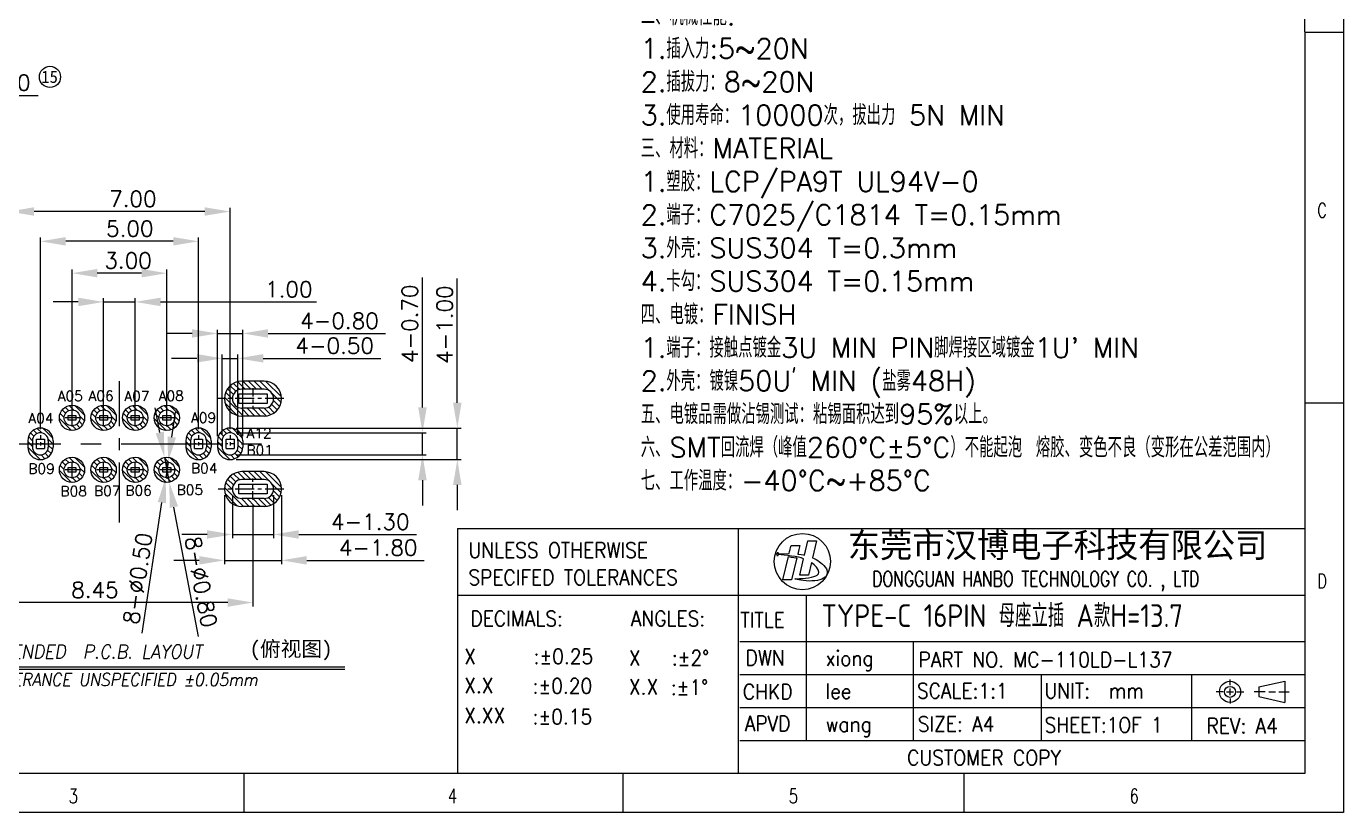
# Model space of a CAD drawing. Extents: x 2510 to 2660, y 706 to 761.
# Drawn here: x 2538.23 to 2579.91, y 709.3 to 734.17 of the extents above; entities that cross this region are included whole.
import ezdxf
from ezdxf.enums import TextEntityAlignment as Align

# ---------------------------------------------------------------- set-up
doc = ezdxf.new("R2010")
doc.units = 0
doc.header["$MEASUREMENT"] = 0
doc.linetypes.add('ACAD_ISO02W100', pattern=[15, 12, -3])
doc.linetypes.add('CENTER', pattern=[50.8, 31.75, -6.35, 6.35, -6.35])
doc.layers.get('0').update_dxf_attribs({"linetype": 'CONTINUOUS', "lineweight": 20})
doc.layers.get('DEFPOINTS').update_dxf_attribs({"linetype": 'CONTINUOUS', "lineweight": 9})
for name, color, linetype, lineweight in [('DIM', 3, 'CONTINUOUS', 9), ('HANBO', 7, 'CONTINUOUS', 9), ('NOTE', 82, 'CONTINUOUS', 18), ('screw', 33, 'CONTINUOUS', 13)]:
    doc.layers.add(name, color=color, linetype=linetype, lineweight=lineweight)
doc.styles.add('3.5号字', font='gbenor.shx', dxfattribs={"height": 3.5, "bigfont": 'gbcbig.shx'})
doc.styles.add('ROMANS', font='ROMANS.SHX', dxfattribs={"bigfont": 'gbcbig.shx'})
doc.styles.get("Standard").update_dxf_attribs({"font": 'simplex.shx', "bigfont": 'gbcbig.shx'})
doc.styles.add('style2', font='')
doc.styles.add('样式 1', font='gbenor.shx', dxfattribs={"height": 1.2, "bigfont": 'gbcbig.shx'})
doc.styles.get('style2').set_extended_font_data('SimSun')
doc.dimstyles.new('汉博电子', dxfattribs={"dimtxt": 0.5, "dimasz": 0.8, "dimexe": 0.12, "dimexo": 0.19, "dimgap": 0.15, "dimtad": 1, "dimzin": 1, "dimdsep": 46, "dimtxsty": 'ROMANS', "dimcen": 2.13, "dimclrd": 3, "dimclre": 3, "dimclrt": 2, "dimazin": 2, "dimtfac": 1, "dimtmove": 0, "dimatfit": 3, "dimfxl": 1, "dimlwd": 13, "dimlwe": 13, "dimarcsym": 0})

# ---------------------------------------------------------------- blocks, each defined once
blk = doc.blocks.new('hanbo')
at = {"layer": 'HANBO'}
blk.add_ellipse((-2.076, 0.258), major_axis=(0, 1.277), ratio=1, dxfattribs=at)
at = {"layer": 'HANBO', "color": 7}
for points, knots in [([(-3.194, 0.688), (-3.194, 0.688), (-3.219, 0.622), (-3.219, 0.622), (-3.219, 0.622), (-3.219, 0.622), (-3.292, 0.603), (-3.292, 0.603), (-3.292, 0.603), (-3.292, 0.603), (-3.224, 0.573), (-3.224, 0.573), (-3.224, 0.573), (-3.224, 0.573), (-3.207, 0.502), (-3.207, 0.502), (-3.207, 0.502), (-3.207, 0.502), (-3.179, 0.571), (-3.179, 0.571), (-3.179, 0.571), (-3.179, 0.571), (-3.146, 0.58), (-3.146, 0.58), (-3.146, 0.58), (-2.9, 0.551), (-2.236, 0.485), (-2.026, 0.388), (-2.026, 0.388), (-2.026, 0.388), (-2.198, -0.362), (-2.198, -0.362), (-2.198, -0.362), (-2.198, -0.362), (-1.803, -0.362), (-1.803, -0.362), (-1.803, -0.362), (-1.803, -0.362), (-1.666, 0.218), (-1.666, 0.218), (-1.666, 0.218), (-1.666, 0.218), (-1.423, 0.048), (-1.354, -0.114), (-1.354, -0.114), (-1.285, -0.277), (-1.377, -0.349), (-1.465, -0.39), (-1.465, -0.39), (-1.657, -0.485), (-2.207, -0.521), (-2.417, -0.528), (-2.417, -0.528), (-2.417, -0.528), (-2.141, -0.62), (-1.774, -0.625), (-1.774, -0.625), (-1.407, -0.63), (-1.101, -0.543), (-0.999, -0.398), (-0.999, -0.398), (-0.897, -0.254), (-0.952, -0.084), (-1.037, 0.011), (-1.037, 0.011), (-1.194, 0.188), (-1.397, 0.34), (-1.615, 0.434), (-1.615, 0.434), (-1.615, 0.434), (-1.438, 1.196), (-1.438, 1.196), (-1.438, 1.196), (-1.438, 1.196), (-1.834, 1.196), (-1.834, 1.196), (-1.834, 1.196), (-1.834, 1.196), (-1.985, 0.553), (-1.985, 0.553), (-1.985, 0.553), (-1.985, 0.553), (-2.278, 0.601), (-2.286, 0.602), (-2.286, 0.602), (-2.283, 0.625), (-2.196, 0.983), (-2.196, 0.983), (-2.196, 0.983), (-2.196, 0.983), (-2.591, 0.983), (-2.591, 0.983), (-2.591, 0.983), (-2.62, 0.866), (-2.653, 0.735), (-2.679, 0.625), (-2.679, 0.625), (-2.679, 0.625), (-3.155, 0.61), (-3.155, 0.61), (-3.155, 0.61), (-3.155, 0.61), (-3.176, 0.616), (-3.176, 0.616), (-3.176, 0.616), (-3.176, 0.616), (-3.194, 0.688), (-3.194, 0.688)], [0, 0, 0, 0, 0.035714, 0.035714, 0.035714, 0.035714, 0.071429, 0.071429, 0.071429, 0.071429, 0.107143, 0.107143, 0.107143, 0.107143, 0.142857, 0.142857, 0.142857, 0.142857, 0.178571, 0.178571, 0.178571, 0.178571, 0.214286, 0.214286, 0.214286, 0.214286, 0.25, 0.25, 0.25, 0.25, 0.285714, 0.285714, 0.285714, 0.285714, 0.321429, 0.321429, 0.321429, 0.321429, 0.357143, 0.357143, 0.357143, 0.357143, 0.392857, 0.392857, 0.392857, 0.392857, 0.428571, 0.428571, 0.428571, 0.428571, 0.464286, 0.464286, 0.464286, 0.464286, 0.5, 0.5, 0.5, 0.5, 0.535714, 0.535714, 0.535714, 0.535714, 0.571429, 0.571429, 0.571429, 0.571429, 0.607143, 0.607143, 0.607143, 0.607143, 0.642857, 0.642857, 0.642857, 0.642857, 0.678571, 0.678571, 0.678571, 0.678571, 0.714286, 0.714286, 0.714286, 0.714286, 0.75, 0.75, 0.75, 0.75, 0.785714, 0.785714, 0.785714, 0.785714, 0.821429, 0.821429, 0.821429, 0.821429, 0.857143, 0.857143, 0.857143, 0.857143, 0.892857, 0.892857, 0.892857, 0.892857, 0.928571, 0.928571, 0.928571, 0.928571, 1, 1, 1, 1]), ([(-2.71, 0.482), (-2.71, 0.482), (-2.96, -0.577), (-2.96, -0.577), (-2.96, -0.577), (-2.96, -0.577), (-2.562, -0.577), (-2.562, -0.577), (-2.562, -0.577), (-2.562, -0.577), (-2.328, 0.422), (-2.328, 0.422), (-2.328, 0.422), (-2.328, 0.422), (-2.551, 0.466), (-2.71, 0.482)], [0, 0, 0, 0, 0.2, 0.2, 0.2, 0.2, 0.4, 0.4, 0.4, 0.4, 0.6, 0.6, 0.6, 0.6, 1, 1, 1, 1])]:
    blk.add_open_spline(points, degree=3, knots=knots, dxfattribs=at)
blk = doc.blocks.new('*D42')
at = {"color": 3, "lineweight": 13, "transparency": 16777216}
for p, q in [((2533.835, 732.787), (2533.835, 731.87)), ((2534.135, 732.787), (2534.135, 731.87)), ((2533.035, 731.99), (2532.235, 731.99)), ((2533.835, 731.99), (2534.135, 731.99)), ((2534.935, 731.99), (2538.607, 731.99))]:
    blk.add_line(p, q, dxfattribs=at)
at = {"color": 3, "transparency": 16777216}
for points in [[(2533.035, 732.123), (2533.035, 731.857), (2533.835, 731.99)], [(2534.935, 732.123), (2534.935, 731.857), (2534.135, 731.99)]]:
    blk.add_solid(points, dxfattribs=at)
at = {"layer": 'DEFPOINTS', "color": 0, "transparency": 16777216}
for p in [(2533.835, 732.977), (2534.135, 732.977), (2534.135, 731.99)]:
    blk.add_point(p, dxfattribs=at)
at = {"color": 2, "transparency": 16777216, "insert": (2537.171, 732.39), "char_height": 0.5, "attachment_point": 5, "style": 'ROMANS'}
blk.add_mtext('T=0.30', dxfattribs=at)
blk = doc.blocks.new('*D63')
at = {"color": 3, "lineweight": 13, "transparency": 16777216}
for p, q in [((2536.953, 719.121), (2536.953, 715.825)), ((2545.403, 719.046), (2545.403, 715.825)), ((2544.603, 715.945), (2537.753, 715.945))]:
    blk.add_line(p, q, dxfattribs=at)
at = {"color": 3, "transparency": 16777216}
for points in [[(2537.753, 716.079), (2537.753, 715.812), (2536.953, 715.945)], [(2544.603, 716.079), (2544.603, 715.812), (2545.403, 715.945)]]:
    blk.add_solid(points, dxfattribs=at)
at = {"layer": 'DEFPOINTS', "color": 0, "transparency": 16777216}
for p in [(2536.953, 719.311), (2545.403, 719.236), (2536.953, 715.945)]:
    blk.add_point(p, dxfattribs=at)
at = {"color": 2, "transparency": 16777216, "insert": (2540.404, 716.345), "char_height": 0.5, "attachment_point": 5, "style": 'ROMANS'}
blk.add_mtext('8.45', dxfattribs=at)
blk = doc.blocks.new('*D64')
at = {"color": 3, "lineweight": 13, "transparency": 16777216}
for p, q in [((2544.753, 719.346), (2544.753, 717.979)), ((2546.053, 719.346), (2546.053, 717.979)), ((2543.953, 718.099), (2543.153, 718.099)), ((2544.753, 718.099), (2546.053, 718.099)), ((2546.853, 718.099), (2550.572, 718.099))]:
    blk.add_line(p, q, dxfattribs=at)
at = {"color": 3, "transparency": 16777216}
for points in [[(2543.953, 718.233), (2543.953, 717.966), (2544.753, 718.099)], [(2546.853, 718.233), (2546.853, 717.966), (2546.053, 718.099)]]:
    blk.add_solid(points, dxfattribs=at)
at = {"layer": 'DEFPOINTS', "color": 0, "transparency": 16777216}
for p in [(2544.753, 719.536), (2546.053, 719.536), (2546.053, 718.099)]:
    blk.add_point(p, dxfattribs=at)
at = {"color": 2, "transparency": 16777216, "insert": (2549.113, 718.499), "char_height": 0.5, "attachment_point": 5, "style": 'ROMANS'}
blk.add_mtext('4-1.30', dxfattribs=at)
blk = doc.blocks.new('*D65')
at = {"color": 3, "lineweight": 13, "transparency": 16777216}
for p, q in [((2537.678, 721.431), (2537.678, 728.436)), ((2544.678, 721.431), (2544.678, 728.436)), ((2543.878, 728.316), (2538.478, 728.316))]:
    blk.add_line(p, q, dxfattribs=at)
at = {"color": 3, "transparency": 16777216}
for points in [[(2538.478, 728.45), (2538.478, 728.183), (2537.678, 728.316)], [(2543.878, 728.45), (2543.878, 728.183), (2544.678, 728.316)]]:
    blk.add_solid(points, dxfattribs=at)
at = {"layer": 'DEFPOINTS', "color": 0, "transparency": 16777216}
for p in [(2537.678, 728.316), (2537.678, 721.241), (2544.678, 721.241)]:
    blk.add_point(p, dxfattribs=at)
at = {"color": 2, "transparency": 16777216, "insert": (2541.603, 728.716), "char_height": 0.5, "attachment_point": 5, "style": 'ROMANS'}
blk.add_mtext('7.00', dxfattribs=at)
blk = doc.blocks.new('*D66')
at = {"color": 3, "lineweight": 13, "transparency": 16777216}
for p, q in [((2538.678, 721.431), (2538.678, 727.493)), ((2542.878, 727.373), (2539.478, 727.373)), ((2543.678, 721.431), (2543.678, 727.493))]:
    blk.add_line(p, q, dxfattribs=at)
at = {"color": 3, "transparency": 16777216}
for points in [[(2539.478, 727.507), (2539.478, 727.24), (2538.678, 727.373)], [(2542.878, 727.507), (2542.878, 727.24), (2543.678, 727.373)]]:
    blk.add_solid(points, dxfattribs=at)
at = {"layer": 'DEFPOINTS', "color": 0, "transparency": 16777216}
for p in [(2538.678, 727.373), (2538.678, 721.241), (2543.678, 721.241)]:
    blk.add_point(p, dxfattribs=at)
at = {"color": 2, "transparency": 16777216, "insert": (2541.506, 727.773), "char_height": 0.5, "attachment_point": 5, "style": 'ROMANS'}
blk.add_mtext('5.00', dxfattribs=at)
blk = doc.blocks.new('*D73')
at = {"color": 3, "lineweight": 13, "transparency": 16777216}
for p, q in [((2539.678, 721.978), (2539.678, 726.485)), ((2541.878, 726.365), (2540.478, 726.365)), ((2542.678, 721.978), (2542.678, 726.485))]:
    blk.add_line(p, q, dxfattribs=at)
at = {"color": 3, "transparency": 16777216}
for points in [[(2540.478, 726.499), (2540.478, 726.232), (2539.678, 726.365)], [(2541.878, 726.499), (2541.878, 726.232), (2542.678, 726.365)]]:
    blk.add_solid(points, dxfattribs=at)
at = {"layer": 'DEFPOINTS', "color": 0, "transparency": 16777216}
for p in [(2539.678, 726.365), (2539.678, 721.788), (2542.678, 721.788)]:
    blk.add_point(p, dxfattribs=at)
at = {"color": 2, "transparency": 16777216, "insert": (2541.452, 726.765), "char_height": 0.5, "attachment_point": 5, "style": 'ROMANS'}
blk.add_mtext('3.00', dxfattribs=at)
blk = doc.blocks.new('*D74')
at = {"color": 3, "lineweight": 13, "transparency": 16777216}
for p, q in [((2540.678, 721.978), (2540.678, 725.576)), ((2541.678, 721.978), (2541.678, 725.576)), ((2539.878, 725.456), (2539.078, 725.456)), ((2540.678, 725.456), (2541.678, 725.456)), ((2542.478, 725.456), (2547.414, 725.456))]:
    blk.add_line(p, q, dxfattribs=at)
at = {"color": 3, "transparency": 16777216}
for points in [[(2539.878, 725.589), (2539.878, 725.322), (2540.678, 725.456)], [(2542.478, 725.589), (2542.478, 725.322), (2541.678, 725.456)]]:
    blk.add_solid(points, dxfattribs=at)
at = {"layer": 'DEFPOINTS', "color": 0, "transparency": 16777216}
for p in [(2540.678, 725.456), (2540.678, 721.788), (2541.678, 721.788)]:
    blk.add_point(p, dxfattribs=at)
at = {"color": 2, "transparency": 16777216, "insert": (2546.538, 725.856), "char_height": 0.5, "attachment_point": 5, "style": 'ROMANS'}
blk.add_mtext('1.00', dxfattribs=at)
blk = doc.blocks.new('*D67')
at = {"color": 3, "lineweight": 13, "transparency": 16777216}
for p, q in [((2543.478, 724.458), (2542.678, 724.458)), ((2544.278, 721.206), (2544.278, 724.578)), ((2544.278, 724.458), (2545.078, 724.458)), ((2545.078, 721.206), (2545.078, 724.578)), ((2545.878, 724.458), (2549.597, 724.458))]:
    blk.add_line(p, q, dxfattribs=at)
at = {"color": 3, "transparency": 16777216}
for points in [[(2543.478, 724.592), (2543.478, 724.325), (2544.278, 724.458)], [(2545.878, 724.592), (2545.878, 724.325), (2545.078, 724.458)]]:
    blk.add_solid(points, dxfattribs=at)
at = {"layer": 'DEFPOINTS', "color": 0, "transparency": 16777216}
for p in [(2544.278, 724.458), (2544.278, 721.016), (2545.078, 721.016)]:
    blk.add_point(p, dxfattribs=at)
at = {"color": 2, "transparency": 16777216, "insert": (2548.138, 724.858), "char_height": 0.5, "attachment_point": 5, "style": 'ROMANS'}
blk.add_mtext('4-0.80', dxfattribs=at)
blk = doc.blocks.new('*D75')
at = {"color": 3, "lineweight": 13, "transparency": 16777216}
for p, q in [((2542.834, 721.182), (2542.953, 721.973)), ((2542.715, 720.391), (2542.641, 719.897)), ((2541.902, 714.98), (2542.522, 719.106))]:
    blk.add_line(p, q, dxfattribs=at)
at = {"color": 3, "transparency": 16777216}
for points in [[(2542.702, 721.202), (2542.966, 721.163), (2542.715, 720.391)], [(2542.39, 719.125), (2542.654, 719.086), (2542.641, 719.897)]]:
    blk.add_solid(points, dxfattribs=at)
at = {"layer": 'DEFPOINTS', "color": 0, "transparency": 16777216}
for p in [(2542.715, 720.391), (2542.641, 719.897)]:
    blk.add_point(p, dxfattribs=at)
at = {"color": 2, "transparency": 16777216, "insert": (2541.757, 716.707), "char_height": 0.5, "attachment_point": 5, "rotation": 81.457, "style": 'ROMANS'}
blk.add_mtext('8-∅0.50', dxfattribs=at)
blk = doc.blocks.new('*D71')
at = {"color": 3, "lineweight": 13, "transparency": 16777216}
for p, q in [((2542.453, 721.323), (2542.304, 722.109)), ((2542.603, 720.537), (2542.753, 719.751)), ((2543.683, 714.867), (2542.903, 718.965))]:
    blk.add_line(p, q, dxfattribs=at)
at = {"color": 3, "transparency": 16777216}
for points in [[(2542.584, 721.348), (2542.323, 721.298), (2542.603, 720.537)], [(2543.033, 718.99), (2542.772, 718.94), (2542.753, 719.751)]]:
    blk.add_solid(points, dxfattribs=at)
at = {"layer": 'DEFPOINTS', "color": 0, "transparency": 16777216}
for p in [(2542.603, 720.537), (2542.753, 719.751)]:
    blk.add_point(p, dxfattribs=at)
at = {"color": 2, "transparency": 16777216, "insert": (2543.76, 716.598), "char_height": 0.5, "attachment_point": 5, "rotation": 280.7829, "style": 'ROMANS'}
blk.add_mtext('8-∅0.80', dxfattribs=at)
blk = doc.blocks.new('*D72')
at = {"color": 3, "lineweight": 13, "transparency": 16777216}
for p, q in [((2544.503, 719.346), (2544.503, 717.16)), ((2546.303, 719.346), (2546.303, 717.16)), ((2543.703, 717.28), (2542.903, 717.28)), ((2544.503, 717.28), (2546.303, 717.28)), ((2547.103, 717.28), (2550.822, 717.28))]:
    blk.add_line(p, q, dxfattribs=at)
at = {"color": 3, "transparency": 16777216}
for points in [[(2543.703, 717.414), (2543.703, 717.147), (2544.503, 717.28)], [(2547.103, 717.414), (2547.103, 717.147), (2546.303, 717.28)]]:
    blk.add_solid(points, dxfattribs=at)
at = {"layer": 'DEFPOINTS', "color": 0, "transparency": 16777216}
for p in [(2544.503, 719.536), (2546.303, 719.536), (2546.303, 717.28)]:
    blk.add_point(p, dxfattribs=at)
at = {"color": 2, "transparency": 16777216, "insert": (2549.363, 717.68), "char_height": 0.5, "attachment_point": 5, "style": 'ROMANS'}
blk.add_mtext('4-1.80', dxfattribs=at)
blk = doc.blocks.new('*D68')
at = {"color": 3, "lineweight": 13, "transparency": 16777216}
for p, q in [((2543.628, 723.671), (2542.828, 723.671)), ((2544.428, 721.256), (2544.428, 723.791)), ((2544.428, 723.671), (2544.928, 723.671)), ((2544.928, 721.256), (2544.928, 723.791)), ((2545.728, 723.671), (2549.447, 723.671))]:
    blk.add_line(p, q, dxfattribs=at)
at = {"color": 3, "transparency": 16777216}
for points in [[(2543.628, 723.805), (2543.628, 723.538), (2544.428, 723.671)], [(2545.728, 723.805), (2545.728, 723.538), (2544.928, 723.671)]]:
    blk.add_solid(points, dxfattribs=at)
at = {"layer": 'DEFPOINTS', "color": 0, "transparency": 16777216}
for p in [(2544.428, 723.671), (2544.428, 721.066), (2544.928, 721.066)]:
    blk.add_point(p, dxfattribs=at)
at = {"color": 2, "transparency": 16777216, "insert": (2547.988, 724.071), "char_height": 0.5, "attachment_point": 5, "style": 'ROMANS'}
blk.add_mtext('4-0.50', dxfattribs=at)
blk = doc.blocks.new('*D69')
at = {"color": 3, "lineweight": 13, "transparency": 16777216}
for p, q in [((2550.765, 722.116), (2550.765, 726.224)), ((2544.868, 721.316), (2550.885, 721.316)), ((2550.765, 720.616), (2550.765, 721.316)), ((2544.868, 720.616), (2550.885, 720.616)), ((2550.765, 719.816), (2550.765, 719.016))]:
    blk.add_line(p, q, dxfattribs=at)
at = {"color": 3, "transparency": 16777216}
for points in [[(2550.631, 722.116), (2550.898, 722.116), (2550.765, 721.316)], [(2550.631, 719.816), (2550.898, 719.816), (2550.765, 720.616)]]:
    blk.add_solid(points, dxfattribs=at)
at = {"layer": 'DEFPOINTS', "color": 0, "transparency": 16777216}
for p in [(2544.678, 721.316), (2544.678, 720.616), (2550.765, 720.616)]:
    blk.add_point(p, dxfattribs=at)
at = {"color": 2, "transparency": 16777216, "insert": (2550.365, 724.764), "char_height": 0.5, "attachment_point": 5, "rotation": 90, "style": 'ROMANS'}
blk.add_mtext('4-0.70', dxfattribs=at)
blk = doc.blocks.new('*D70')
at = {"color": 3, "lineweight": 13, "transparency": 16777216}
for p, q in [((2551.867, 722.266), (2551.867, 726.196)), ((2544.868, 721.466), (2551.987, 721.466)), ((2551.867, 720.466), (2551.867, 721.466)), ((2544.868, 720.466), (2551.987, 720.466)), ((2551.867, 719.666), (2551.867, 718.866))]:
    blk.add_line(p, q, dxfattribs=at)
at = {"color": 3, "transparency": 16777216}
for points in [[(2551.733, 722.266), (2552, 722.266), (2551.867, 721.466)], [(2551.733, 719.666), (2552, 719.666), (2551.867, 720.466)]]:
    blk.add_solid(points, dxfattribs=at)
at = {"layer": 'DEFPOINTS', "color": 0, "transparency": 16777216}
for p in [(2544.678, 721.466), (2544.678, 720.466), (2551.867, 720.466)]:
    blk.add_point(p, dxfattribs=at)
at = {"color": 2, "transparency": 16777216, "insert": (2551.467, 724.737), "char_height": 0.5, "attachment_point": 5, "rotation": 90, "style": 'ROMANS'}
blk.add_mtext('4-1.00', dxfattribs=at)

msp = doc.modelspace()

# ---------------------------------------------------------------- hatches: boundary and pattern name
h = msp.add_hatch()
h.set_pattern_fill('ANSI31', color=256, scale=0.04, angle=90, style=0)
h.set_pattern_definition([(135, (3919.25699, 815.78765), (-0.089802561, -0.089802561), [])])
edge = h.paths.add_edge_path(flags=16)
edge.add_line((2545.753, 722.096), (2545.053, 722.096))
edge.add_arc((2545.053, 722.396), 0.3, 90, 270, ccw=False)
edge.add_line((2545.053, 722.696), (2545.753, 722.696))
edge.add_arc((2545.753, 722.396), 0.3, -90, 90, ccw=False)
edge = h.paths.add_edge_path()
edge.add_line((2545.753, 721.846), (2545.053, 721.846))
edge.add_arc((2545.053, 722.396), 0.55, 90, 270, ccw=False)
edge.add_line((2545.053, 722.946), (2545.753, 722.946))
edge.add_arc((2545.753, 722.396), 0.55, -90, 90, ccw=False)
h = msp.add_hatch()
h.set_pattern_fill('ANSI31', color=256, scale=0.04, angle=90, style=0)
h.set_pattern_definition([(135, (2510.45774, 185.73225), (-0.08980256, -0.08980256), [])])
edge = h.paths.add_edge_path()
edge.add_arc((2539.678, 721.788), 0.4, 90, 450)
edge = h.paths.add_edge_path(flags=16)
edge.add_arc((2539.678, 721.788), 0.25, 90, 450)
h = msp.add_hatch()
h.set_pattern_fill('ANSI31', color=256, scale=0.04, angle=90, style=0)
h.set_pattern_definition([(135, (2511.45774, 185.73225), (-0.08980256, -0.08980256), [])])
edge = h.paths.add_edge_path()
edge.add_arc((2540.678, 721.788), 0.4, 90, 450)
edge = h.paths.add_edge_path(flags=16)
edge.add_arc((2540.678, 721.788), 0.25, 90, 450)
h = msp.add_hatch()
h.set_pattern_fill('ANSI31', color=256, scale=0.04, angle=90, style=0)
h.set_pattern_definition([(135, (2512.45774, 185.73225), (-0.08980256, -0.08980256), [])])
edge = h.paths.add_edge_path()
edge.add_arc((2541.678, 721.788), 0.4, 90, 450)
edge = h.paths.add_edge_path(flags=16)
edge.add_arc((2541.678, 721.788), 0.25, 90, 450)
h = msp.add_hatch()
h.set_pattern_fill('ANSI31', color=256, scale=0.04, angle=90, style=0)
h.set_pattern_definition([(135, (2513.45774, 185.73225), (-0.08980256, -0.08980256), [])])
edge = h.paths.add_edge_path()
edge.add_arc((2542.678, 721.788), 0.4, 90, 450)
edge = h.paths.add_edge_path(flags=16)
edge.add_arc((2542.678, 721.788), 0.25, 90, 450)
h = msp.add_hatch()
h.set_pattern_fill('ANSI31', color=256, scale=0.04, angle=90, style=0)
h.set_pattern_definition([(135, (3974.36082, 884.87625), (-0.089802561, -0.089802561), [])])
edge = h.paths.add_edge_path(flags=16)
edge.add_line((2538.928, 721.066), (2538.928, 720.866))
edge.add_arc((2538.678, 720.866), 0.25, 180, 360, ccw=False)
edge.add_line((2538.428, 720.866), (2538.428, 721.066))
edge.add_arc((2538.678, 721.066), 0.25, 0, 180, ccw=False)
edge = h.paths.add_edge_path()
edge.add_arc((2538.678, 720.866), 0.4, 180, 360)
edge.add_line((2539.078, 720.866), (2539.078, 721.066))
edge.add_arc((2538.678, 721.066), 0.4, 0, 180)
edge.add_line((2538.278, 721.066), (2538.278, 720.866))
h = msp.add_hatch()
h.set_pattern_fill('ANSI31', color=256, scale=0.04, angle=90, style=0)
h.set_pattern_definition([(135, (3979.36082, 884.87625), (-0.089802561, -0.089802561), [])])
edge = h.paths.add_edge_path(flags=16)
edge.add_line((2543.928, 721.066), (2543.928, 720.866))
edge.add_arc((2543.678, 720.866), 0.25, 180, 360, ccw=False)
edge.add_line((2543.428, 720.866), (2543.428, 721.066))
edge.add_arc((2543.678, 721.066), 0.25, 0, 180, ccw=False)
edge = h.paths.add_edge_path()
edge.add_arc((2543.678, 720.866), 0.4, 180, 360)
edge.add_line((2544.078, 720.866), (2544.078, 721.066))
edge.add_arc((2543.678, 721.066), 0.4, 0, 180)
edge.add_line((2543.278, 721.066), (2543.278, 720.866))
h = msp.add_hatch()
h.set_pattern_fill('ANSI31', color=256, scale=0.04, angle=90, style=0)
h.set_pattern_definition([(135, (3980.36082, 884.87625), (-0.089802561, -0.089802561), [])])
edge = h.paths.add_edge_path(flags=16)
edge.add_line((2544.928, 721.066), (2544.928, 720.866))
edge.add_arc((2544.678, 720.866), 0.25, 180, 360, ccw=False)
edge.add_line((2544.428, 720.866), (2544.428, 721.066))
edge.add_arc((2544.678, 721.066), 0.25, 0, 180, ccw=False)
edge = h.paths.add_edge_path()
edge.add_arc((2544.678, 720.866), 0.4, 180, 360)
edge.add_line((2545.078, 720.866), (2545.078, 721.066))
edge.add_arc((2544.678, 721.066), 0.4, 0, 180)
edge.add_line((2544.278, 721.066), (2544.278, 720.866))
h = msp.add_hatch()
h.set_pattern_fill('ANSI31', color=256, scale=0.04, angle=90, style=0)
h.set_pattern_definition([(135, (2510.45774, 184.08847), (-0.08980256, -0.08980256), [])])
edge = h.paths.add_edge_path()
edge.add_arc((2539.678, 720.144), 0.4, 90, 450)
edge = h.paths.add_edge_path(flags=16)
edge.add_arc((2539.678, 720.144), 0.25, 90, 450)
h = msp.add_hatch()
h.set_pattern_fill('ANSI31', color=256, scale=0.04, angle=90, style=0)
h.set_pattern_definition([(135, (2511.45774, 184.08847), (-0.08980256, -0.08980256), [])])
edge = h.paths.add_edge_path()
edge.add_arc((2540.678, 720.144), 0.4, 90, 450)
edge = h.paths.add_edge_path(flags=16)
edge.add_arc((2540.678, 720.144), 0.25, 90, 450)
h = msp.add_hatch()
h.set_pattern_fill('ANSI31', color=256, scale=0.04, angle=90, style=0)
h.set_pattern_definition([(135, (2512.45774, 184.08847), (-0.08980256, -0.08980256), [])])
edge = h.paths.add_edge_path()
edge.add_arc((2541.678, 720.144), 0.4, 90, 450)
edge = h.paths.add_edge_path(flags=16)
edge.add_arc((2541.678, 720.144), 0.25, 90, 450)
h = msp.add_hatch()
h.set_pattern_fill('ANSI31', color=256, scale=0.04, angle=90, style=0)
h.set_pattern_definition([(135, (2513.45774, 184.08847), (-0.08980256, -0.08980256), [])])
edge = h.paths.add_edge_path()
edge.add_arc((2542.678, 720.144), 0.4, 0, 360)
edge = h.paths.add_edge_path(flags=16)
edge.add_arc((2542.678, 720.144), 0.25, 0, 360)
h = msp.add_hatch()
h.set_pattern_fill('ANSI31', color=256, scale=0.04, angle=90, style=0)
h.set_pattern_definition([(135, (3919.25699, 812.92765), (-0.089802561, -0.089802561), [])])
edge = h.paths.add_edge_path(flags=16)
edge.add_line((2545.753, 719.236), (2545.053, 719.236))
edge.add_arc((2545.053, 719.536), 0.3, 90, 270, ccw=False)
edge.add_line((2545.053, 719.836), (2545.753, 719.836))
edge.add_arc((2545.753, 719.536), 0.3, -90, 90, ccw=False)
edge = h.paths.add_edge_path()
edge.add_line((2545.753, 718.986), (2545.053, 718.986))
edge.add_arc((2545.053, 719.536), 0.55, 90, 270, ccw=False)
edge.add_line((2545.053, 720.086), (2545.753, 720.086))
edge.add_arc((2545.753, 719.536), 0.55, -90, 90, ccw=False)

# ---------------------------------------------------------------- linework, layer by layer
for p, q in [((2545.753, 722.946), (2545.053, 722.946)), ((2545.753, 722.696), (2545.053, 722.696)), ((2545.753, 722.096), (2545.053, 722.096)), ((2545.753, 721.846), (2545.053, 721.846)), ((2538.278, 721.066), (2538.278, 720.866)), ((2538.428, 721.066), (2538.428, 720.866)), ((2538.928, 721.066), (2538.928, 720.866)), ((2539.078, 721.066), (2539.078, 720.866)), ((2543.278, 721.066), (2543.278, 720.866)), ((2543.428, 721.066), (2543.428, 720.866)), ((2543.928, 721.066), (2543.928, 720.866)), ((2544.078, 721.066), (2544.078, 720.866)), ((2544.278, 721.066), (2544.278, 720.866)), ((2544.428, 721.066), (2544.428, 720.866)), ((2544.928, 721.066), (2544.928, 720.866)), ((2545.078, 721.066), (2545.078, 720.866)), ((2545.753, 720.086), (2545.053, 720.086)), ((2545.753, 719.836), (2545.053, 719.836)), ((2545.753, 719.236), (2545.053, 719.236)), ((2545.753, 718.986), (2545.053, 718.986))]:
    msp.add_line(p, q)
at = {"color": 240, "linetype": 'CENTER', "ltscale": 0.00821}
for p, q in [((2545.403, 722.726), (2545.403, 722.066)), ((2545.403, 719.206), (2545.403, 719.866))]:
    msp.add_line(p, q, dxfattribs=at)
at = {"color": 240, "linetype": 'CENTER', "ltscale": 0.018659}
for p, q in [((2546.384, 722.396), (2544.306, 722.396)), ((2546.384, 719.536), (2544.306, 719.536))]:
    msp.add_line(p, q, dxfattribs=at)
at = {"color": 3}
for p, q in [((2544.953, 722.246), (2544.953, 722.546)), ((2544.953, 722.546), (2545.853, 722.546)), ((2545.853, 722.246), (2544.953, 722.246)), ((2545.853, 722.546), (2545.853, 722.246)), ((2539.553, 721.713), (2539.553, 721.863)), ((2539.553, 721.863), (2539.803, 721.863)), ((2539.803, 721.863), (2539.803, 721.713)), ((2540.553, 721.713), (2540.553, 721.863)), ((2540.553, 721.863), (2540.803, 721.863)), ((2540.803, 721.863), (2540.803, 721.713)), ((2541.553, 721.713), (2541.553, 721.863)), ((2541.553, 721.863), (2541.803, 721.863)), ((2541.803, 721.863), (2541.803, 721.713)), ((2542.553, 721.713), (2542.553, 721.863)), ((2542.553, 721.863), (2542.803, 721.863)), ((2542.803, 721.863), (2542.803, 721.713)), ((2539.803, 721.713), (2539.553, 721.713)), ((2540.803, 721.713), (2540.553, 721.713)), ((2541.803, 721.713), (2541.553, 721.713)), ((2542.803, 721.713), (2542.553, 721.713)), ((2538.553, 720.966), (2538.553, 721.116)), ((2538.553, 721.116), (2538.678, 721.116)), ((2538.553, 720.816), (2538.553, 720.966)), ((2538.678, 721.116), (2538.803, 721.116)), ((2538.803, 721.116), (2538.803, 720.966)), ((2538.803, 720.966), (2538.803, 720.816)), ((2543.553, 720.966), (2543.553, 721.116)), ((2543.553, 721.116), (2543.678, 721.116)), ((2543.553, 720.816), (2543.553, 720.966)), ((2543.678, 721.116), (2543.803, 721.116)), ((2543.803, 721.116), (2543.803, 720.966)), ((2543.803, 720.966), (2543.803, 720.816)), ((2544.553, 720.966), (2544.553, 721.116)), ((2544.553, 721.116), (2544.678, 721.116)), ((2544.553, 720.816), (2544.553, 720.966)), ((2544.678, 721.116), (2544.803, 721.116)), ((2544.803, 721.116), (2544.803, 720.966)), ((2544.803, 720.966), (2544.803, 720.816)), ((2538.553, 720.816), (2538.678, 720.816)), ((2538.678, 720.816), (2538.803, 720.816)), ((2543.553, 720.816), (2543.678, 720.816)), ((2543.678, 720.816), (2543.803, 720.816)), ((2544.553, 720.816), (2544.678, 720.816)), ((2544.678, 720.816), (2544.803, 720.816)), ((2539.553, 720.069), (2539.553, 720.219)), ((2539.553, 720.219), (2539.803, 720.219)), ((2539.803, 720.219), (2539.803, 720.069)), ((2540.553, 720.069), (2540.553, 720.219)), ((2540.553, 720.219), (2540.803, 720.219)), ((2540.803, 720.219), (2540.803, 720.069)), ((2541.553, 720.069), (2541.553, 720.219)), ((2541.553, 720.219), (2541.803, 720.219)), ((2541.803, 720.219), (2541.803, 720.069)), ((2542.553, 720.069), (2542.553, 720.219)), ((2542.553, 720.219), (2542.803, 720.219)), ((2542.803, 720.219), (2542.803, 720.069)), ((2539.803, 720.069), (2539.553, 720.069)), ((2540.803, 720.069), (2540.553, 720.069)), ((2541.803, 720.069), (2541.553, 720.069)), ((2542.803, 720.069), (2542.553, 720.069)), ((2544.953, 719.386), (2544.953, 719.686)), ((2544.953, 719.686), (2545.853, 719.686)), ((2545.853, 719.686), (2545.853, 719.386)), ((2545.853, 719.386), (2544.953, 719.386))]:
    msp.add_line(p, q, dxfattribs=at)
at = {"color": 240, "linetype": 'CENTER', "ltscale": 0.015549}
for p, q in [((2539.953, 721.788), (2539.403, 721.788)), ((2539.678, 721.513), (2539.678, 722.063)), ((2540.953, 721.788), (2540.403, 721.788)), ((2540.678, 721.513), (2540.678, 722.063)), ((2541.953, 721.788), (2541.403, 721.788)), ((2541.678, 721.513), (2541.678, 722.063)), ((2542.953, 721.788), (2542.403, 721.788)), ((2542.678, 721.513), (2542.678, 722.063)), ((2539.953, 720.144), (2539.403, 720.144)), ((2539.678, 719.869), (2539.678, 720.419)), ((2540.953, 720.144), (2540.403, 720.144)), ((2540.678, 719.869), (2540.678, 720.419)), ((2541.953, 720.144), (2541.403, 720.144)), ((2541.678, 719.869), (2541.678, 720.419)), ((2542.953, 720.144), (2542.403, 720.144)), ((2542.678, 719.869), (2542.678, 720.419))]:
    msp.add_line(p, q, dxfattribs=at)
at = {"color": 1, "linetype": 'CENTER', "ltscale": 0.003}
for p, q in [((2538.803, 720.966), (2538.553, 720.966)), ((2543.803, 720.966), (2543.553, 720.966)), ((2544.803, 720.966), (2544.553, 720.966))]:
    msp.add_line(p, q, dxfattribs=at)
at = {"color": 240, "linetype": 'CENTER', "ltscale": 0.004}
for p, q in [((2538.678, 721.241), (2538.678, 720.816)), ((2543.678, 721.241), (2543.678, 720.816)), ((2544.678, 721.241), (2544.678, 720.816))]:
    msp.add_line(p, q, dxfattribs=at)
for centre in [(2539.678, 721.788), (2540.678, 721.788), (2541.678, 721.788), (2542.678, 721.788), (2539.678, 720.144), (2540.678, 720.144), (2541.678, 720.144), (2542.678, 720.144)]:
    msp.add_circle(centre, 0.4)
at = {"color": 7, "linetype": 'Continuous'}
for centre in [(2539.678, 721.788), (2540.678, 721.788), (2541.678, 721.788), (2542.678, 721.788), (2539.678, 720.144), (2540.678, 720.144), (2541.678, 720.144), (2542.678, 720.144)]:
    msp.add_circle(centre, 0.25, dxfattribs=at)
for centre, radius, start, end in [((2545.053, 722.396), 0.55, 90, 270), ((2545.053, 722.396), 0.3, 90, 270), ((2545.753, 722.396), 0.55, 270, 90), ((2545.753, 722.396), 0.3, 270, 90), ((2538.678, 721.066), 0.4, 0, 180), ((2543.678, 721.066), 0.4, 0, 180), ((2544.678, 721.066), 0.4, 0, 180), ((2538.678, 721.066), 0.25, 0, 180), ((2543.678, 721.066), 0.25, 0, 180), ((2544.678, 721.066), 0.25, 0, 180), ((2538.678, 720.866), 0.4, 180, 360), ((2538.678, 720.866), 0.25, 180, 360), ((2543.678, 720.866), 0.4, 180, 360), ((2543.678, 720.866), 0.25, 180, 360), ((2544.678, 720.866), 0.4, 180, 360), ((2544.678, 720.866), 0.25, 180, 360), ((2545.053, 719.536), 0.55, 90, 270), ((2545.053, 719.536), 0.3, 90, 270), ((2545.753, 719.536), 0.55, 270, 90), ((2545.753, 719.536), 0.3, 270, 90)]:
    msp.add_arc(centre, radius, start, end)
at = {"layer": 'DIM'}
for p, q in [((2534.96, 713.912), (2548.307, 713.912)), ((2534.96, 713.834), (2548.307, 713.834))]:
    msp.add_line(p, q, dxfattribs=at)
at = {"layer": 'HANBO'}
for p, q in [((2578.671, 733.989), (2579.905, 733.989)), ((2578.671, 722.261), (2579.905, 722.261)), ((2551.869, 718.284), (2578.673, 718.284)), ((2562.911, 711.577), (2562.911, 716.176)), ((2560.803, 714.71), (2578.671, 714.71)), ((2566.301, 711.577), (2566.301, 714.71)), ((2560.803, 713.666), (2578.671, 713.666)), ((2570.333, 713.666), (2570.333, 711.577)), ((2575.087, 713.666), (2575.087, 711.577)), ((2576.311, 713.334), (2576.311, 713.509)), ((2577.226, 713.274), (2578.046, 713.453)), ((2578.046, 713.453), (2578.046, 712.787)), ((2576.097, 713.12), (2575.87, 713.12)), ((2576.204, 713.12), (2576.417, 713.12)), ((2576.311, 713.013), (2576.311, 713.227)), ((2576.524, 713.12), (2576.751, 713.12)), ((2577.427, 713.12), (2577.073, 713.12)), ((2577.226, 713.274), (2577.226, 712.968)), ((2577.534, 713.12), (2577.748, 713.12)), ((2577.855, 713.12), (2578.18, 713.12)), ((2560.803, 712.621), (2578.671, 712.621)), ((2576.311, 712.906), (2576.311, 712.747)), ((2577.226, 712.968), (2578.046, 712.787)), ((2560.803, 711.577), (2578.671, 711.577)), ((2545.109, 710.532), (2545.109, 709.298)), ((2557.107, 710.532), (2557.107, 709.298)), ((2567.889, 710.532), (2567.889, 709.298))]:
    msp.add_line(p, q, dxfattribs=at)
at = {"layer": 'HANBO', "color": 7, "linetype": 'Continuous'}
for p, q in [((2551.869, 718.284), (2551.869, 710.532)), ((2560.764, 710.532), (2560.764, 718.284)), ((2551.869, 716.176), (2578.671, 716.176))]:
    msp.add_line(p, q, dxfattribs=at)
at = {"layer": 'HANBO', "linetype": 'Continuous', "lineweight": 0}
for points in [[(2510.313, 758.681), (2579.905, 758.681), (2579.905, 709.298), (2510.313, 709.298)], [(2511.548, 757.446), (2578.671, 757.446), (2578.673, 710.532), (2511.548, 710.532)]]:
    msp.add_lwpolyline(points, close=True, dxfattribs=at)
at = {"layer": 'HANBO', "color": 3, "ltscale": 2}
msp.add_circle((2538.98, 732.575), 0.335, dxfattribs=at)
at = {"layer": 'HANBO'}
for radius in [0.333, 0.174]:
    msp.add_circle((2576.311, 713.12), radius, dxfattribs=at)
at = {"layer": 'screw', "color": 240, "linetype": 'CENTER', "ltscale": 0.06}
msp.add_line((2541.178, 718.475), (2541.178, 722.944), dxfattribs=at)
at = {"layer": 'screw', "color": 240, "linetype": 'CENTER', "ltscale": 0.1}
msp.add_line((2536.152, 720.966), (2545.842, 720.966), dxfattribs=at)

# ---------------------------------------------------------------- block references
at = {"layer": 'HANBO', "xscale": 0.6969600000000001, "yscale": 0.6969600000000001, "zscale": 0.6969600000000001}
msp.add_blockref('hanbo', (2564.229, 717.061), dxfattribs=at)

# ---------------------------------------------------------------- texts
at = {"color": 2, "oblique": 10, "width": 0.9}
for s, height, p in [('RECOMMENDED  P.C.B. LAYOUT ', 0.44, (2535.521, 714.17)), ('TOLERANCE UNSPECIFIED %%p0.05mm ', 0.4, (2536.94, 713.306))]:
    msp.add_text(s, height=height, dxfattribs=at).set_placement(p)
at = {"color": 2, "char_height": 0.32}
for s, insert, attachment_point in [('\\A1; A05', (2539.005, 722.64), 1), ('\\A1; A06', (2539.981, 722.645), 1), ('\\A1; A07', (2541.112, 722.635), 1), ('\\A1; A08', (2542.198, 722.645), 1), ('\\A1;A04\\P\\P\\PB09', (2538.295, 720.019), 7), ('\\A1;A09\\P\\P\\PB04', (2543.44, 720.033), 7), ('\\A1;A12\\PB01', (2545.198, 720.608), 7), ('\\A1;B08', (2539.314, 719.627), 1), ('\\A1; B07', (2540.154, 719.637), 1), ('\\A1;B06', (2541.364, 719.65), 1), ('\\A1;B05', (2542.987, 719.671), 1)]:
    msp.add_mtext(s, dxfattribs=dict(at, insert=insert, attachment_point=attachment_point))
at = {"layer": 'HANBO', "color": 3, "style": 'style2'}
msp.add_text('15', height=0.3866, dxfattribs=at).set_placement((2538.706, 732.385))
at = {"layer": 'HANBO', "style": 'ROMANS', "width": 0.75}
for s, p in [('C', (2579.224, 728.125)), ('D', (2579.224, 716.396)), ('3', (2539.718, 709.601)), ('4', (2551.716, 709.601)), ('5', (2562.498, 709.601)), ('6', (2573.28, 709.601))]:
    msp.add_text(s, height=0.453, dxfattribs=at).set_placement(p, align=Align.CENTER)
at = {"layer": 'HANBO', "color": 7, "style": '3.5号字', "width": 1.6}
msp.add_text('东莞市汉博电子科技有限公司', height=0.8863, dxfattribs=at).set_placement((2564.219, 717.286))
at = {"layer": 'HANBO', "style": 'ROMANS'}
for s, height, width, p in [('UNLESS OTHERWISE  ', 0.47986, 0.9, (2552.218, 717.363)), ('SPECIFED TOLERANCES', 0.47986, 0.9, (2552.218, 716.499)), ('DONGGUAN HANBO TECHNOLOGY CO. , LTD', 0.47986, 0.75, (2564.993, 716.453)), ('DECIMALS:', 0.4799, 0.9, (2552.283, 715.198)), ('ANGLES:', 0.4799, 0.9, (2557.358, 715.198)), ('TITLE', 0.4799, 0.9, (2560.82, 715.154)), ('X        ', 0.4799, 0.9, (2552.089, 713.997)), (':%%P0.25', 0.4799, 0.9, (2554.277, 714.002)), ('X        ', 0.4799, 0.9, (2557.299, 713.951)), (':%%P2%%d', 0.4799, 0.9, (2558.65, 713.956)), ('DWN', 0.4799, 0.9, (2560.988, 713.957)), ('xiong', 0.4799, 0.9, (2563.518, 713.943)), ('PART NO. MC-110LD-L137', 0.47986, 0.9, (2566.457, 713.9)), ('X.X        ', 0.47986, 0.9, (2552.089, 713.081)), (':%%P0.20', 0.4799, 0.9, (2554.246, 713.069)), ('X.X        ', 0.47986, 0.9, (2557.299, 713.036)), (':%%P1%%d', 0.4799, 0.9, (2558.62, 713.023)), ('CHKD', 0.4799, 0.9, (2560.901, 712.883)), ('lee', 0.4799, 0.9, (2563.518, 712.899)), ('SCALE:1:1', 0.4799, 0.9, (2566.409, 712.914)), ('UNIT:  mm', 0.4799, 0.9, (2570.44, 712.913)), ('X.XX        ', 0.47986, 0.9, (2552.089, 712.133)), (':%%P0.15', 0.4799, 0.9, (2554.246, 712.092)), ('APVD', 0.4799, 0.9, (2560.963, 711.877)), ('wang', 0.4799, 0.9, (2563.518, 711.854)), ('SIZE: A4', 0.4799, 0.9, (2566.435, 711.865)), ('SHEET:1OF 1', 0.47986, 0.9, (2570.446, 711.832)), ('REV: A4', 0.4799, 0.9, (2575.567, 711.805)), ('CUSTOMER COPY', 0.47986, 0.9, (2566.095, 710.796))]:
    msp.add_text(s, height=height, dxfattribs=dict(at, width=width)).set_placement(p)
at = {"layer": 'HANBO', "style": '样式 1'}
msp.add_text('TYPE-C 16PIN 母座立插 A款H=13.7', height=0.72, dxfattribs=at).set_placement((2563.389, 715.171))
at = {"layer": 'HANBO', "color": 3, "insert": (2557.669, 741.146), "char_height": 0.630696, "width": 88.61641, "attachment_point": 1, "style": 'ROMANS'}
msp.add_mtext("特性:^J一、电气性能：ELCTRICAL^J1.额定电流：5.0A^J2.接触阻抗：40MILLIOHMS MAX^J3.耐电压：150V AC/1mA MAX  ^J4:绝缘阻抗；150V DC/100 MEGA OHMS MIN^J二、机械性能:^J1.插入力:5~20N^J2.插拔力：8~20N^J3.使用寿命：10000次，拔出力 5N MIN^J三、材料：MATERIAL^J1.塑胶：LCP/PA9T UL94V-0^J2.端子：C7025/C1814 T=0.15mm^J3.外壳：SUS304 T=0.3mm^J4.卡勾：SUS304 T=0.15mm^J四、电镀：FINISH^J1.端子：接触点镀金3U MIN PIN脚焊接区域镀金1U' MIN^J2.外壳：镀镍50U’ MIN (盐雾48H)^J五、电镀品需做沾锡测试：粘锡面积达到95%以上。^J六、SMT回流焊（峰值260°C±5°C）不能起泡 熔胶、变色不良（变形在公差范围内）^J七、工作温度：-40°C~+85°C", dxfattribs=at)
at = {"layer": 'NOTE', "color": 0, "linetype": 'ACAD_ISO02W100', "insert": (2545.299, 714.721), "char_height": 0.48, "width": 3.57191, "attachment_point": 1, "style": 'ROMANS'}
msp.add_mtext('{\\fSimSun|b0|i0|c134|p2;\\C2;(俯视图)}', dxfattribs=at)

# ---------------------------------------------------------------- dimensions: what is measured, and where the dimension line sits
dim = msp.add_linear_dim(base=(2534.135, 731.99), p1=(2533.835, 732.977), p2=(2534.135, 732.977), text='T=<>', dimstyle='汉博电子')
dim.commit()
dim.dimension.update_dxf_attribs({"geometry": '*D42', "text_midpoint": (2537.171, 731.99), "dimtype": 160})
at = {"color": 2}
for base, p1, p2, picture, middle in [((2537.678, 728.316), (2544.678, 721.241), (2537.678, 721.241), '*D65', (2541.603, 728.316)), ((2538.678, 727.373), (2543.678, 721.241), (2538.678, 721.241), '*D66', (2541.506, 727.373)), ((2539.678, 726.365), (2542.678, 721.788), (2539.678, 721.788), '*D73', (2541.452, 726.365)), ((2540.678, 725.456), (2541.678, 721.788), (2540.678, 721.788), '*D74', (2546.538, 725.456)), ((2536.953, 715.945), (2545.403, 719.236), (2536.953, 719.311), '*D63', (2540.404, 715.945))]:
    dim = msp.add_linear_dim(base=base, p1=p1, p2=p2, angle=180, dimstyle='汉博电子', dxfattribs=at)
    dim.commit()
    dim.dimension.update_dxf_attribs({"geometry": picture, "text_midpoint": middle, "dimtype": 160})
for base, p1, p2, angle, picture, middle in [((2550.765, 720.616), (2544.678, 721.316), (2544.678, 720.616), 90, '*D69', (2550.765, 724.764)), ((2551.867, 720.466), (2544.678, 721.466), (2544.678, 720.466), 90, '*D70', (2551.867, 724.737)), ((2544.278, 724.458), (2545.078, 721.016), (2544.278, 721.016), 180, '*D67', (2548.138, 724.458)), ((2546.303, 717.28), (2544.503, 719.536), (2546.303, 719.536), 180, '*D72', (2549.363, 717.28)), ((2546.053, 718.099), (2544.753, 719.536), (2546.053, 719.536), 180, '*D64', (2549.113, 718.099))]:
    dim = msp.add_linear_dim(base=base, p1=p1, p2=p2, angle=angle, text='4-<>', dimstyle='汉博电子', dxfattribs=at)
    dim.commit()
    dim.dimension.update_dxf_attribs({"geometry": picture, "text_midpoint": middle, "dimtype": 160})
dim = msp.add_linear_dim(base=(2544.428, 723.671), p1=(2544.928, 721.066), p2=(2544.428, 721.066), text='4-<>', dimstyle='汉博电子', dxfattribs=at)
dim.commit()
dim.dimension.update_dxf_attribs({"geometry": '*D68', "text_midpoint": (2547.988, 723.671), "dimtype": 160})
for p1, p2, picture, middle in [((2542.715, 720.391), (2542.641, 719.897), '*D75', (2541.757, 716.707)), ((2542.603, 720.537), (2542.753, 719.751), '*D71', (2543.76, 716.598))]:
    dim = msp.add_diameter_dim_2p(p1=p1, p2=p2, text='8-<>', dimstyle='汉博电子', dxfattribs=at)
    dim.commit()
    dim.dimension.update_dxf_attribs({"geometry": picture, "text_midpoint": middle})

doc.saveas('drawing.dxf')
